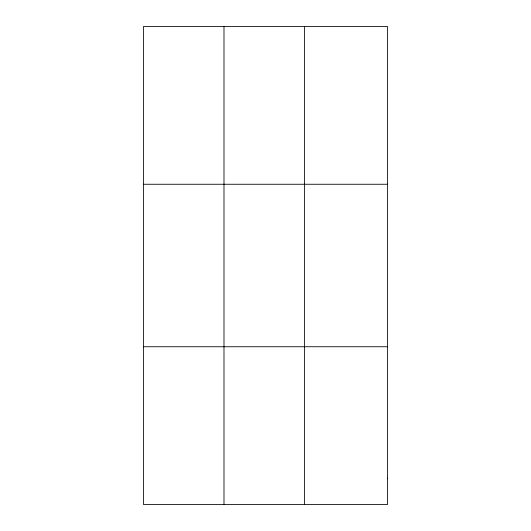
<?xml version="1.0" encoding="UTF-8"?>
<svg xmlns="http://www.w3.org/2000/svg" width="531" height="531" viewBox="0 0 531 531"><rect width="100%" height="100%" fill="white"/><g stroke="black" fill="none" stroke-linecap="round" stroke-linejoin="round"><path stroke-width="0.8" d="M223.989 26.55L223.989 504.45M304.568 26.55L304.568 504.45M143.41 184.257L387.59 184.257M143.41 346.743L387.59 346.743M387.59 478.165L387.59 504.45L143.41 504.45L143.41 26.55L387.59 26.55L387.59 478.165"/></g></svg>
